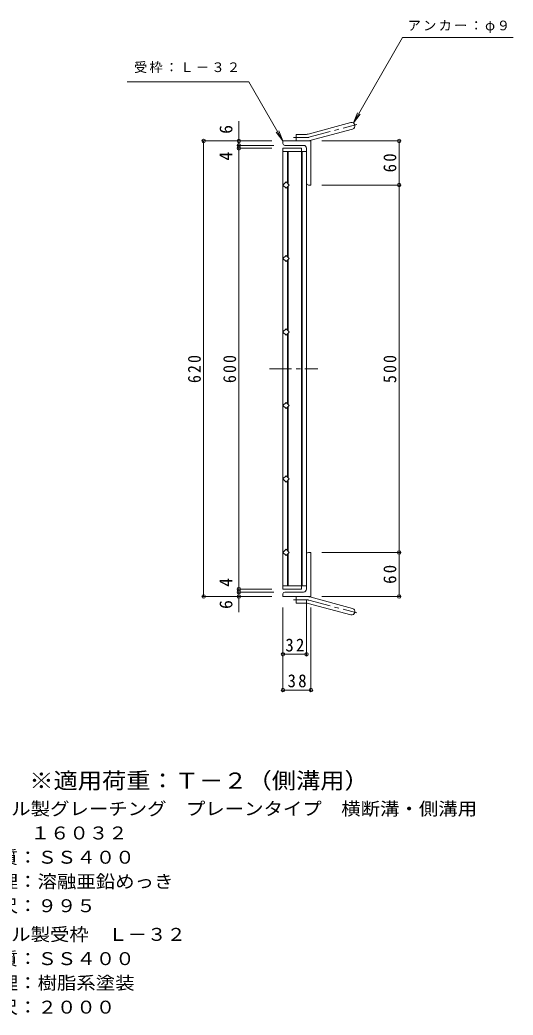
# Model space of a CAD drawing. Units: millimetres, scale not verified. Extents: x -908 to 1031, y -824 to 733.
# Drawn here: x 360 to 1031, y -668 to 686 of the extents above; entities that cross this region are included whole.
import ezdxf
from ezdxf.enums import TextEntityAlignment as Align

# ---------------------------------------------------------------- set-up
doc = ezdxf.new("R2010")
doc.units = ezdxf.units.MM
doc.header["$LTSCALE"] = 6
doc.header["$PDMODE"] = 32
doc.header["$PDSIZE"] = 4.8
doc.linetypes.add('CHAIN1', pattern=[8, 5, -1, 1, -1])
for name, color, linetype, lineweight in [('B-1_ピット', 2, 'Continuous', 9), ('B-2_蓋', 3, 'Continuous', 9), ('B-4_寸法', 7, 'Continuous', 9), ('F-4_F-4ﾚｲﾔ', 2, 'Continuous', 9)]:
    doc.layers.add(name, color=color, linetype=linetype, lineweight=lineweight)
doc.styles.add('ＭＳ ゴシック', font='')
doc.styles.get('ＭＳ ゴシック').set_extended_font_data('MS Gothic')

msp = doc.modelspace()

# ---------------------------------------------------------------- linework, layer by layer
at = {"layer": 'B-1_ピット'}
for p, q in [((751.712, 531.009), (809.903, 546.602)), ((735.568, 521.703), (735.568, 530.703)), ((749.383, 530.703), (735.568, 530.703)), ((754.042, 522.316), (812.232, 537.908)), ((717.568, 518.203), (717.568, 521.703)), ((755.568, 521.703), (717.568, 521.703)), ((745.568, 515.703), (720.068, 515.703)), ((755.568, 461.703), (755.568, 521.703)), ((749.568, 511.703), (749.568, 464.203)), ((752.068, 461.703), (755.568, 461.703)), ((752.068, -38.298), (755.568, -38.298)), ((755.568, -98.298), (755.568, -38.298)), ((749.568, -88.297), (749.568, -40.797)), ((717.568, -94.797), (717.568, -98.298)), ((745.568, -92.297), (720.068, -92.297)), ((755.568, -98.298), (717.568, -98.298)), ((735.568, -98.298), (735.568, -107.297)), ((749.383, -107.297), (735.568, -107.297)), ((751.712, -107.604), (809.903, -123.196)), ((754.042, -98.911), (812.232, -114.503))]:
    msp.add_line(p, q, dxfattribs=at)
at = {"layer": 'B-1_ピット', "linetype": 'CHAIN1'}
for p, q in [((752.877, 526.663), (818.044, 544.124)), ((749.383, 526.203), (731.763, 526.203)), ((749.383, -102.798), (731.763, -102.798)), ((752.877, -103.258), (818.044, -120.719))]:
    msp.add_line(p, q, dxfattribs=at)
at = {"layer": 'B-1_ピット'}
for centre, radius, start, end in [((811.068, 542.255), 4.5, 285.00014, 104.99991), ((749.383, 539.702), 9, 270, 285.00002), ((720.068, 518.203), 2.5, 180, 270), ((745.568, 511.703), 4, 0, 90), ((749.383, 539.702), 18, 270, 285), ((752.068, 464.203), 2.5, 180, 270), ((752.068, -40.797), 2.5, 90, 180), ((720.068, -94.797), 2.5, 90, 180), ((745.568, -88.297), 4, 270, 0), ((749.383, -116.297), 18, 75, 90), ((749.383, -116.297), 9, 74.99998, 90), ((811.068, -118.85), 4.5, 255.00009, 74.99986)]:
    msp.add_arc(centre, radius, start, end, dxfattribs=at)
at = {"layer": 'B-1_ピット', "linetype": 'CHAIN1'}
for centre, start, end in [((749.383, 539.702), 270, 284.99995), ((749.383, -116.297), 75.00005, 90)]:
    msp.add_arc(centre, 13.5, start, end, dxfattribs=at)
at = {"layer": 'B-2_蓋'}
for p, q in [((717.568, 511.703), (742.568, 511.703)), ((717.568, 511.703), (717.568, -88.297)), ((717.568, 507.202), (749.568, 507.202)), ((723.567, 507.202), (723.567, 464.188)), ((724.568, 507.202), (724.568, 463.188)), ((742.568, 511.703), (742.568, -88.297)), ((743.567, 507.202), (743.567, -83.797)), ((749.568, 507.202), (749.568, -83.797)), ((723.567, 459.217), (723.567, 364.188)), ((724.568, 460.217), (724.568, 363.188)), ((721.81, 365.945), (726.053, 361.703)), ((723.567, 359.217), (723.567, 264.188)), ((724.568, 360.217), (724.568, 263.188)), ((723.567, 164.188), (723.567, 259.217)), ((724.568, 163.188), (724.568, 260.217)), ((723.567, 64.188), (723.567, 159.217)), ((724.568, 63.188), (724.568, 160.217)), ((723.567, -35.812), (723.567, 59.217)), ((724.568, -36.812), (724.568, 60.217)), ((724.568, -83.797), (724.568, -39.783)), ((723.567, -83.797), (723.567, -40.783)), ((717.568, -83.797), (749.568, -83.797)), ((717.568, -88.297), (742.568, -88.297))]:
    msp.add_line(p, q, dxfattribs=at)
at = {"layer": 'B-2_蓋', "linetype": 'CHAIN1'}
msp.add_line((699.297, 211.703), (764.845, 211.703), dxfattribs=at)
at = {"layer": 'B-2_蓋'}
for points in [[(726.053, 461.703), (721.81, 457.46), (717.568, 461.703), (721.81, 465.945)], [(726.053, 161.703), (721.81, 165.945), (717.568, 161.703), (721.81, 157.46)], [(726.053, 61.703), (721.81, 65.945), (717.568, 61.703), (721.81, 57.46)], [(726.053, -38.297), (721.81, -34.055), (717.568, -38.297), (721.81, -42.54)]]:
    msp.add_lwpolyline(points, close=True, dxfattribs=at)
for points in [[(726.053, 361.703), (721.81, 357.46), (717.568, 361.703), (721.81, 365.945)], [(717.568, 261.703), (721.81, 265.945), (726.053, 261.703)], [(717.568, 261.702), (721.81, 257.46), (726.053, 261.702)]]:
    msp.add_lwpolyline(points, dxfattribs=at)
at = {"layer": 'B-4_寸法'}
for p, q in [((505.73, 602.303), (671.033, 602.303)), ((717.568, 521.703), (671.033, 602.303)), ((813.318, 546.152), (819.058, 560.01)), ((813.318, 546.152), (822.449, 558.053)), ((657.568, -119.725), (657.568, 548.63)), ((717.568, 521.703), (708.436, 533.603)), ((717.568, 521.703), (711.828, 535.561)), ((702.568, 521.703), (607.768, 521.703)), ((609.568, -98.298), (609.568, 521.703)), ((705.068, 515.703), (655.768, 515.703)), ((770.568, 521.703), (877.368, 521.703)), ((875.568, -98.298), (875.568, 521.703)), ((702.568, 511.703), (655.768, 511.703)), ((770.568, 461.703), (877.368, 461.703)), ((770.568, -38.298), (877.368, -38.298)), ((702.568, -88.297), (655.768, -88.297)), ((705.068, -92.297), (655.768, -92.297)), ((702.568, -98.298), (607.768, -98.298)), ((749.568, -103.297), (749.568, -178.746)), ((770.568, -98.298), (877.368, -98.298)), ((717.568, -113.297), (717.568, -227.394)), ((755.568, -113.297), (755.568, -227.394)), ((717.568, -176.946), (749.568, -176.946)), ((717.568, -225.595), (755.568, -225.595))]:
    msp.add_line(p, q, dxfattribs=at)
msp.add_lwpolyline([(813.318, 546.152), (880.378, 662.303), (1030.606, 662.303)], dxfattribs=at)
for p in [(609.568, 521.703), (657.568, 521.703), (657.568, 515.703), (875.568, 521.703), (657.568, 511.703), (875.568, 461.703), (875.568, -38.298), (657.568, -88.297), (657.568, -92.297), (609.568, -98.298), (657.568, -98.298), (875.568, -98.298), (717.568, -176.946), (749.568, -176.946), (717.568, -225.595), (755.568, -225.595)]:
    msp.add_point(p, dxfattribs=at)

# ---------------------------------------------------------------- texts
at = {"layer": 'B-4_寸法', "color": 2, "style": 'ＭＳ ゴシック'}
for s, p in [('6', (653.968, 531.423)), ('4', (653.968, 494.986)), ('4', (653.968, -85.013)), ('6', (653.968, -115.217))]:
    msp.add_text(s, height=17.6, rotation=90, dxfattribs=at).set_placement(p, align=Align.BOTTOM_LEFT)
at = {"layer": 'B-4_寸法', "char_height": 13.2, "attachment_point": 7, "style": 'ＭＳ ゴシック'}
for s, insert in [('\\T1.17;アンカー：φ９', (887.159, 668.683)), ('\\T1.17;受枠：Ｌ－３２', (514.812, 614.01))]:
    msp.add_mtext(s, dxfattribs=dict(at, insert=insert))
at = {"layer": 'B-4_寸法', "color": 2, "char_height": 17.6, "attachment_point": 7, "rotation": 90, "style": 'ＭＳ ゴシック'}
for s, insert in [('\\T1.27;\\W0.95;60', (871.968, 478.953)), ('\\T1.27;\\W0.9;620', (605.968, 192.203)), ('\\T1.27;\\W0.9;600', (653.968, 192.203)), ('\\T1.27;\\W0.9;500', (871.968, 192.203)), ('\\T1.27;\\W0.95;60', (871.968, -81.047))]:
    msp.add_mtext(s, dxfattribs=dict(at, insert=insert))
at = {"layer": 'B-4_寸法', "color": 2, "char_height": 17.6, "attachment_point": 7, "style": 'ＭＳ ゴシック'}
for s, insert in [('\\T1.27;\\W0.95;32', (720.818, -173.346)), ('\\T1.27;\\W0.95;38', (723.818, -221.995))]:
    msp.add_mtext(s, dxfattribs=dict(at, insert=insert))
at = {"layer": 'F-4_F-4ﾚｲﾔ', "color": 3, "style": 'ＭＳ ゴシック', "width": 1.1}
msp.add_text('※適用荷重：Ｔ－２（側溝用）', height=21.99, dxfattribs=at).set_placement((372.351, -366.432), align=Align.BOTTOM_LEFT)
at = {"layer": 'F-4_F-4ﾚｲﾔ', "style": 'ＭＳ ゴシック', "width": 1.1}
for s, p in [('スチール製グレーチング\u3000プレーンタイプ\u3000横断溝・側溝用', (268.605, -401.185)), ('ＨＳＢ\u3000１６０３２', (268.605, -434.185)), ('材質：ＳＳ４００', (304.432, -467.185)), ('処理：溶融亜鉛めっき', (304.432, -500.185)), ('定尺：９９５', (304.432, -533.185)), ('スチール製受枠\u3000Ｌ－３２', (268.605, -572.185)), ('材質：ＳＳ４００', (304.433, -605.185)), ('処理：樹脂系塗装', (304.433, -638.185)), ('定尺：２０００', (304.433, -671.185))]:
    msp.add_text(s, height=17.6, dxfattribs=at).set_placement(p, align=Align.BOTTOM_LEFT)

doc.saveas('drawing.dxf')
